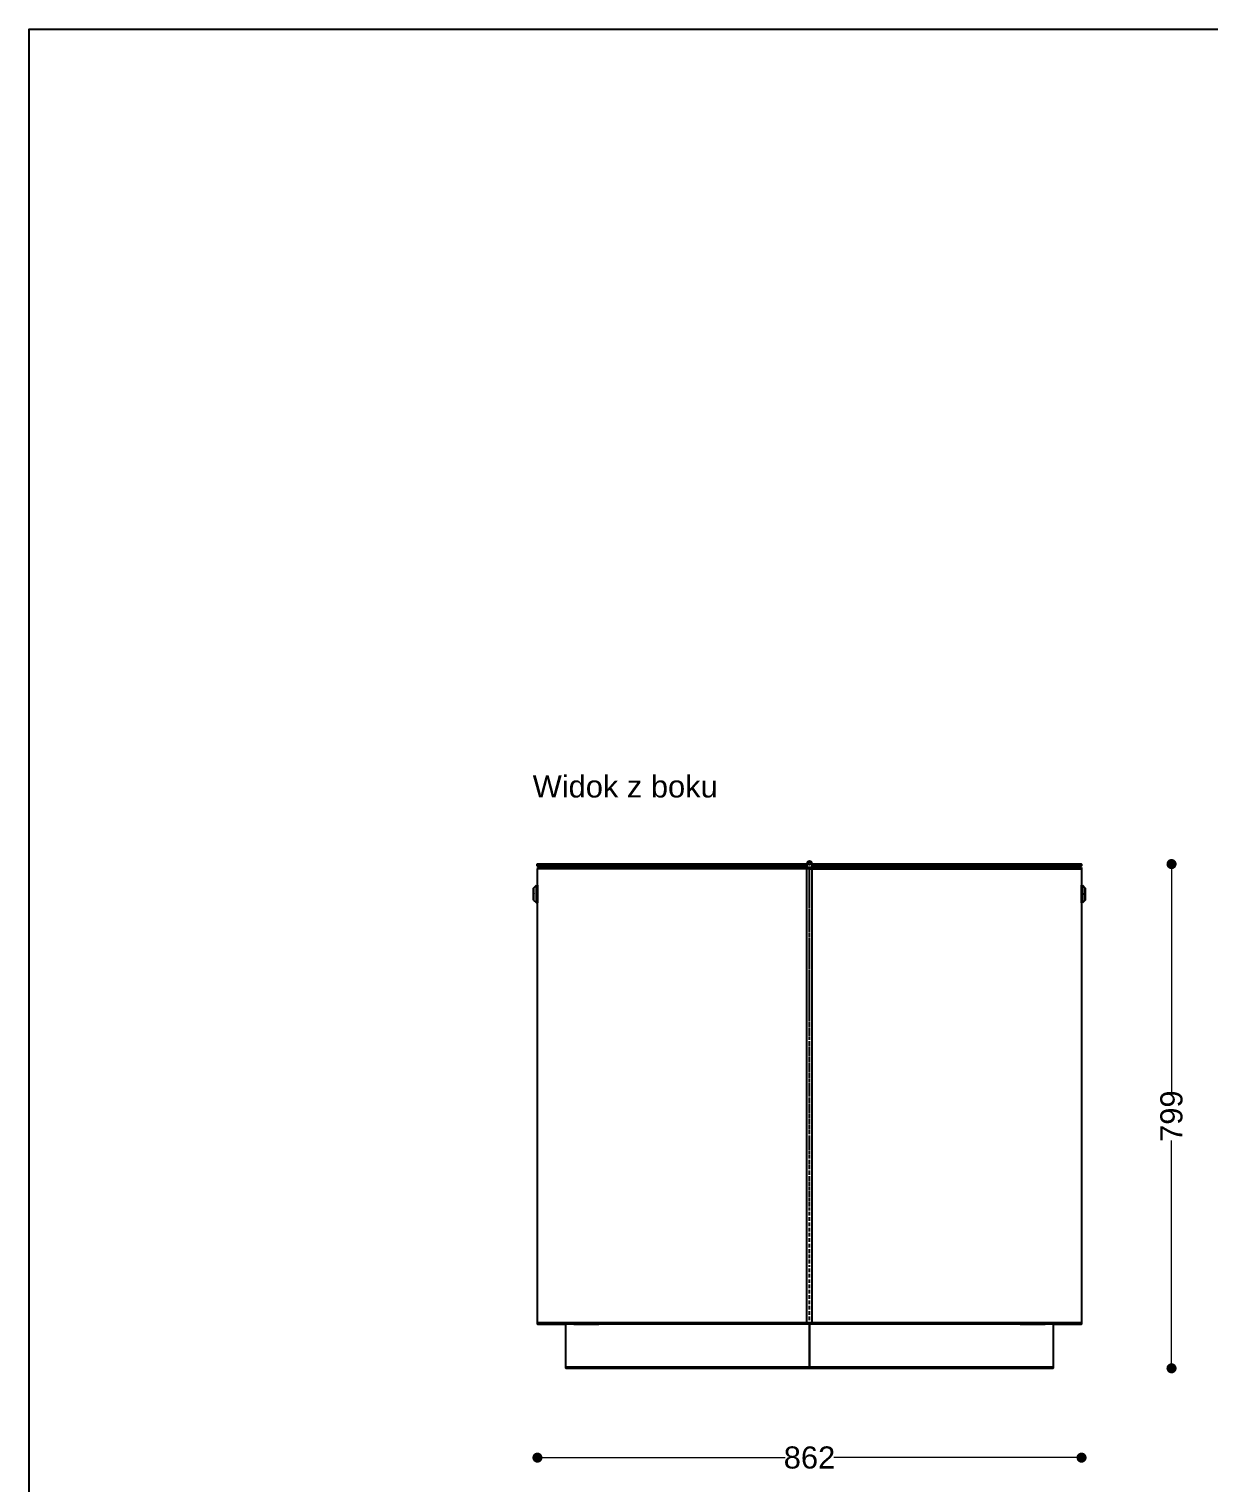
# Model space of a CAD drawing. Header units: millimetres. Extents: x 10366 to 13995, y 24552 to 29685.
# Drawn here: x 10366 to 12235, y 27382 to 29685 of the extents above; entities that cross this region are included whole.
import ezdxf

# ---------------------------------------------------------------- set-up
doc = ezdxf.new("R2010")
doc.units = ezdxf.units.MM
doc.header["$LTSCALE"] = 3
doc.layers.add('DomyÅ›lny', color=7, linetype='Continuous')
doc.styles.get("Standard").update_dxf_attribs({"font": 'arial.ttf'})
doc.dimstyles.new('MATEUSZ', dxfattribs={"dimtxt": 35, "dimasz": 16, "dimexe": 0.18, "dimexo": 0.0625, "dimgap": 0.09, "dimtad": 0, "dimdec": 0, "dimdsep": 46, "dimtxsty": 'Standard', "dimblk": 'DOT', "dimcen": 0.09, "dimse1": 1, "dimse2": 1, "dimadec": 0, "dimazin": 0, "dimtfac": 1, "dimtdec": 0, "dimtofl": 0, "dimtmove": 0, "dimatfit": 3, "dimfxl": 1, "dimtolj": 1, "dimtzin": 0, "dimlwd": 9, "dimlwe": 9, "dimarcsym": 0})

# ---------------------------------------------------------------- blocks, each defined once
blk = doc.blocks.new('_Dot')
at = {"color": 0, "linetype": 'ByBlock', "lineweight": -2}
blk.add_line((-0.5, 0), (-1, 0), dxfattribs=at)
at = {"color": 0, "linetype": 'ByBlock', "const_width": 0.5}
blk.add_lwpolyline([(-0.25, 0, 1), (0.25, 0, 1)], format="xyb", close=True, dxfattribs=at)
blk = doc.blocks.new('*D31')
at = {"color": 0, "lineweight": 9, "transparency": 16777216}
for p, q in [((11187.6, 27422.3), (11564, 27422.3)), ((12017.6, 27422.3), (11641.2, 27422.3))]:
    blk.add_line(p, q, dxfattribs=at)
at = {"layer": 'Defpoints', "color": 0, "transparency": 16777216}
for p in [(11171.6, 27633.8), (12033.6, 27633.8), (12033.6, 27422.3)]:
    blk.add_point(p, dxfattribs=at)
at = {"color": 0, "lineweight": 9, "transparency": 16777216, "xscale": 16, "yscale": 16, "zscale": 16, "rotation": 180}
blk.add_blockref('_Dot', (11171.6, 27422.3), dxfattribs=at)
at = {"color": 0, "lineweight": 9, "transparency": 16777216, "xscale": 16, "yscale": 16, "zscale": 16}
blk.add_blockref('_Dot', (12033.6, 27422.3), dxfattribs=at)
at = {"color": 0, "transparency": 16777216, "insert": (11602.6, 27422.3), "char_height": 35, "attachment_point": 5}
blk.add_mtext('\\A1;862', dxfattribs=at)
blk = doc.blocks.new('*D33')
at = {"color": 0, "lineweight": 9, "transparency": 16777216}
for p, q in [((12176.2, 28346.3), (12176.2, 28001.7)), ((12176.2, 27579.8), (12176.2, 27924.4))]:
    blk.add_line(p, q, dxfattribs=at)
at = {"layer": 'Defpoints', "color": 0, "transparency": 16777216}
for p in [(12033.8, 28362.3), (11988.6, 27563.8), (12176.2, 27563.8)]:
    blk.add_point(p, dxfattribs=at)
at = {"color": 0, "lineweight": 9, "transparency": 16777216, "xscale": 16, "yscale": 16, "zscale": 16}
for p, rotation in [((12176.2, 28362.3), 90), ((12176.2, 27563.8), 270)]:
    blk.add_blockref('_Dot', p, dxfattribs=dict(at, rotation=rotation))
at = {"color": 0, "transparency": 16777216, "insert": (12176.2, 27963.1), "char_height": 35, "attachment_point": 5, "rotation": 90}
blk.add_mtext('\\A1;799', dxfattribs=at)

msp = doc.modelspace()

# ---------------------------------------------------------------- linework, layer by layer
msp.add_lwpolyline([(10366.2, 24552.5), (10366.2, 29684.6), (13995, 29684.6), (13995, 24552.5)], close=True)
at = {"layer": 'DomyÅ›lny'}
for p, q in [((11171.4, 28359.3), (11171.4, 28362.3)), ((11171.6, 28356.8), (11171.6, 28354.8)), ((11171.6, 28328.7), (11171.6, 28354.8)), ((11182.7, 28357.3), (11182.7, 28358.7)), ((11190.6, 28358.7), (11190.6, 28357.3)), ((11198.1, 28359.3), (11198.1, 28356.8)), ((11213.1, 28356.8), (11213.1, 28359.3)), ((11291, 28357.3), (11291, 28358.7)), ((11297.9, 28356.8), (11297.9, 28354.8)), ((11314.5, 28356.8), (11297.9, 28356.8)), ((11297.9, 28356.8), (11314.5, 28356.8)), ((11297.9, 28356.8), (11297.9, 28354.8)), ((11298.9, 28358.7), (11298.9, 28357.3)), ((11592.1, 28359.3), (11592.1, 28357.3)), ((11592.1, 28357.3), (11598.9, 28357.3)), ((11596.6, 28362.3), (11596.6, 28359.3)), ((11597.3, 28359.3), (11597.3, 28362.3)), ((11597.6, 28359.3), (11597.6, 28362.3)), ((11598.6, 28362.8), (11598.6, 28356.8)), ((11598.6, 27635.8), (11598.6, 28354.8)), ((11602.6, 28347.8), (11602.6, 28353.9)), ((11602.6, 28342.4), (11602.6, 28347.5)), ((11606.6, 28356.8), (11606.6, 28362.8)), ((11606.6, 28357.3), (11613.1, 28357.3)), ((11606.7, 27635.8), (11606.7, 28354.8)), ((11607.6, 28362.3), (11607.6, 28359.3)), ((11607.9, 28359.3), (11607.9, 28362.3)), ((11608.6, 28359.3), (11608.6, 28362.3)), ((11613.1, 28357.3), (11613.1, 28359.3)), ((11907.4, 28356.8), (11890.8, 28356.8)), ((11890.8, 28356.8), (11907.4, 28356.8)), ((11906.3, 28357.3), (11906.3, 28358.7)), ((11907.4, 28356.8), (11907.4, 28354.8)), ((11907.4, 28356.8), (11907.4, 28354.8)), ((11914.2, 28358.7), (11914.2, 28357.3)), ((11992.1, 28359.3), (11992.1, 28356.8)), ((12007.1, 28356.8), (12007.1, 28359.3)), ((12014.7, 28358.7), (12014.7, 28357.3)), ((12022.6, 28358.7), (12022.6, 28357.3)), ((12033.6, 28356.8), (12033.6, 28354.8)), ((12033.6, 28354.8), (12033.6, 28328.5)), ((12033.8, 28362.3), (12033.8, 28359.3)), ((11165.6, 28324.3), (11170.1, 28328.8)), ((11171.6, 28328.8), (11170.1, 28328.8)), ((11602.6, 28338.6), (11602.6, 28342.2)), ((11602.6, 28330.7), (11602.6, 28338.4)), ((11602.6, 28320.8), (11602.6, 28330.5)), ((11602.6, 28313), (11602.6, 28320.6)), ((12033.6, 28328.8), (12035.1, 28328.8)), ((12035.1, 28328.8), (12039.6, 28324.3)), ((11165.6, 28315.5), (11165.8, 28315.5)), ((11165.8, 28315.5), (11165.6, 28315.5)), ((11165.6, 28315.4), (11165.8, 28315.4)), ((11165.6, 28315.3), (11165.8, 28315.3)), ((11165.8, 28315.3), (11165.6, 28315.3)), ((11165.6, 28315.2), (11165.8, 28315.2)), ((11165.8, 28315.1), (11165.6, 28315.1)), ((11165.8, 28314.9), (11165.6, 28314.9)), ((11165.6, 28314.6), (11165.8, 28314.6)), ((11165.6, 28314.4), (11165.8, 28314.4)), ((11165.8, 28314.4), (11165.6, 28314.4)), ((11165.6, 28314.4), (11165.8, 28314.4)), ((11165.6, 28314.2), (11165.8, 28314.2)), ((11165.8, 28314.2), (11165.6, 28314.2)), ((11165.6, 28314.2), (11165.8, 28314.2)), ((11165.6, 28305.3), (11170.1, 28300.8)), ((11165.8, 28315.5), (11165.8, 28315.4)), ((11165.8, 28315.4), (11165.8, 28315.5)), ((11165.8, 28315.1), (11165.8, 28315.3)), ((11165.8, 28315.3), (11165.8, 28315.2)), ((11165.8, 28314.9), (11165.8, 28315.1)), ((11165.8, 28314.9), (11165.8, 28315.1)), ((11165.8, 28314.6), (11165.8, 28314.4)), ((11165.8, 28314.6), (11165.8, 28314.4)), ((11165.8, 28314.2), (11165.8, 28314.2)), ((11165.8, 28314.2), (11165.8, 28314.2)), ((11170.1, 28300.8), (11171.6, 28300.8)), ((11171.6, 27635.8), (11171.6, 28301.3)), ((11171.6, 28300.8), (11172.4, 28300.8)), ((11602.6, 28311.7), (11602.6, 28312.7)), ((11602.6, 28307.4), (11602.6, 28311.4)), ((11602.6, 28291.9), (11602.6, 28307.1)), ((12033.6, 28300.8), (12032.8, 28300.8)), ((12033.6, 28314.8), (12035.1, 28314.8)), ((12035.1, 28300.8), (12033.6, 28300.8)), ((12033.6, 28300.8), (12033.6, 27635.8)), ((12039.6, 28314.8), (12035.1, 28314.8)), ((12039.6, 28305.3), (12035.1, 28300.8)), ((12039.4, 28316.6), (12039.4, 28316.4)), ((12039.4, 28316.6), (12039.4, 28316.4)), ((12039.6, 28316.6), (12039.4, 28316.6)), ((12039.4, 28316.6), (12039.6, 28316.6)), ((12039.4, 28316.6), (12039.6, 28316.6)), ((12039.4, 28316.2), (12039.4, 28316.4)), ((12039.4, 28316.2), (12039.4, 28316.3)), ((12039.4, 28316.3), (12039.4, 28316.2)), ((12039.4, 28316.3), (12039.6, 28316.3)), ((12039.4, 28316.3), (12039.6, 28316.3)), ((12039.4, 28315.9), (12039.4, 28316.2)), ((12039.4, 28316.2), (12039.6, 28316.2)), ((12039.4, 28315.9), (12039.4, 28316.1)), ((12039.6, 28316.1), (12039.4, 28316.1)), ((12039.4, 28315.7), (12039.4, 28315.9)), ((12039.4, 28315.7), (12039.4, 28315.9)), ((12039.6, 28315.9), (12039.4, 28315.9)), ((12039.4, 28315.4), (12039.4, 28315.7)), ((12039.4, 28315.7), (12039.6, 28315.7)), ((12039.4, 28315.5), (12039.4, 28315.4)), ((12039.4, 28315.5), (12039.6, 28315.5)), ((12039.4, 28315.4), (12039.4, 28315.2)), ((12039.4, 28315.4), (12039.6, 28315.4)), ((12039.6, 28315.3), (12039.4, 28315.3)), ((12039.6, 28315.3), (12039.4, 28315.3)), ((12039.4, 28314.9), (12039.4, 28315.1)), ((12039.4, 28315), (12039.4, 28315)), ((12039.4, 28315), (12039.4, 28315)), ((12039.4, 28315), (12039.6, 28315)), ((12039.6, 28315), (12039.4, 28315)), ((12039.4, 28315), (12039.6, 28315)), ((12039.4, 28314.6), (12039.4, 28314.4)), ((12039.4, 28314.4), (12039.4, 28314.6)), ((12039.6, 28314.6), (12039.4, 28314.6)), ((12039.4, 28314.1), (12039.4, 28314.4)), ((12039.4, 28314.1), (12039.4, 28314.4)), ((12039.6, 28314.4), (12039.4, 28314.4)), ((12039.4, 28313.9), (12039.4, 28314.1)), ((12039.4, 28314.1), (12039.6, 28314.1)), ((12039.4, 28313.9), (12039.4, 28314)), ((12039.4, 28313.9), (12039.4, 28314)), ((12039.6, 28314), (12039.4, 28314)), ((12039.4, 28313.9), (12039.6, 28313.9)), ((12039.6, 28313.9), (12039.4, 28313.9)), ((11602.6, 28289.6), (11602.6, 28290.8)), ((11602.6, 28286.3), (11602.6, 28289.3)), ((11602.6, 28283.5), (11602.6, 28286)), ((11602.6, 28276.3), (11602.6, 28283.2)), ((11602.6, 28263.1), (11602.6, 28276.1)), ((11602.6, 28261.6), (11602.6, 28262.9)), ((11602.6, 28256.8), (11602.6, 28261.4)), ((11602.6, 28255.2), (11602.6, 28256.5)), ((11602.6, 28254), (11602.6, 28255)), ((11602.6, 28246.1), (11602.6, 28253)), ((11602.6, 28237.7), (11602.6, 28245.1)), ((11602.6, 28229.8), (11602.6, 28237.5)), ((11602.6, 28227.8), (11602.6, 28229.6)), ((11602.6, 28219.9), (11602.6, 28227)), ((11602.6, 28212), (11602.6, 28219.7)), ((11602.6, 28210.8), (11602.6, 28211.8)), ((11602.6, 28204.2), (11602.6, 28210.5)), ((11602.6, 28202.9), (11602.6, 28203.9)), ((11602.6, 28197.8), (11602.6, 28202.6)), ((11602.6, 28195.3), (11602.6, 28197.5)), ((11602.6, 28187.4), (11602.6, 28194.2)), ((11602.6, 28185.3), (11602.6, 28187.1)), ((11602.6, 28177), (11602.6, 28185.1)), ((11602.6, 28172.1), (11602.6, 28176.7)), ((11602.6, 28168.3), (11602.6, 28171.9)), ((11602.6, 28164.8), (11602.6, 28168.1)), ((11602.6, 28155.1), (11602.6, 28164.5)), ((11602.6, 28148.5), (11602.6, 28154.8)), ((11602.6, 28139.1), (11602.6, 28148.2)), ((11602.6, 28129.7), (11602.6, 28138.1)), ((11602.6, 28122.8), (11602.6, 28129.4)), ((11602.6, 28114.2), (11602.6, 28122.6)), ((11602.6, 28109.3), (11602.6, 28113.1)), ((11602.6, 28104.8), (11602.6, 28109.1)), ((11602.6, 28097.9), (11602.6, 28103.7)), ((11602.6, 28089.3), (11602.6, 28097.6)), ((11602.6, 28083.9), (11602.6, 28088.2)), ((11602.6, 28073.7), (11602.6, 28082.1)), ((11602.6, 28058.2), (11602.6, 28072.7)), ((11602.6, 28053.2), (11602.6, 28057.2)), ((11602.6, 28048.8), (11602.6, 28052.9)), ((11602.6, 28039.4), (11602.6, 28047.8)), ((11602.6, 28033.3), (11602.6, 28039.2)), ((11602.6, 28023.9), (11602.6, 28032.3)), ((11602.6, 28016.3), (11602.6, 28022.9)), ((11602.6, 28014), (11602.6, 28015.5)), ((11602.6, 28006.6), (11602.6, 28013.8)), ((11602.6, 27999.3), (11602.6, 28006.4)), ((11602.6, 27994.2), (11602.6, 27999)), ((11602.6, 27984), (11602.6, 27992.9)), ((11602.6, 27976.6), (11602.6, 27983.2)), ((11602.6, 27967.7), (11602.6, 27976.1)), ((11602.6, 27964.7), (11602.6, 27966.7)), ((11602.6, 27960.4), (11602.6, 27964.4)), ((11602.6, 27958.3), (11602.6, 27959.4)), ((11602.6, 27951.5), (11602.6, 27958.1)), ((11602.6, 27950.2), (11602.6, 27951.2)), ((11602.6, 27942.8), (11602.6, 27949.2)), ((11602.6, 27938), (11602.6, 27941.8)), ((11602.6, 27934.7), (11602.6, 27937.8)), ((11602.6, 27926.6), (11602.6, 27932.4)), ((11602.6, 27925.3), (11602.6, 27926.3)), ((11602.6, 27917.9), (11602.6, 27924.3)), ((11602.6, 27915.9), (11602.6, 27916.9)), ((11602.6, 27909.8), (11602.6, 27915.6)), ((11602.6, 27908.5), (11602.6, 27909.5)), ((11602.6, 27903.7), (11602.6, 27907.5)), ((11602.6, 27902.4), (11602.6, 27903.4)), ((11602.6, 27895.8), (11602.6, 27901.4)), ((11602.6, 27886.9), (11602.6, 27894)), ((11602.6, 27884.9), (11602.6, 27885.9)), ((11602.6, 27879), (11602.6, 27884.6)), ((11602.6, 27876.2), (11602.6, 27877.2)), ((11602.6, 27870.1), (11602.6, 27876)), ((11602.6, 27862), (11602.6, 27868.3)), ((11602.6, 27860.7), (11602.6, 27861.7)), ((11602.6, 27852.6), (11602.6, 27859.7)), ((11602.6, 27849.5), (11602.6, 27851.6)), ((11602.6, 27845.2), (11602.6, 27849.3)), ((11602.6, 27843.2), (11602.6, 27844.2)), ((11602.6, 27836.3), (11602.6, 27842.9)), ((11602.6, 27835), (11602.6, 27836.1)), ((11602.6, 27827.7), (11602.6, 27834)), ((11602.6, 27820), (11602.6, 27826.7)), ((11602.6, 27817.5), (11602.6, 27818.5)), ((11602.6, 27813.7), (11602.6, 27817.3)), ((11602.6, 27805.8), (11602.6, 27811.4)), ((11602.6, 27797.2), (11602.6, 27803.3)), ((11602.6, 27793.4), (11602.6, 27794.6)), ((11602.6, 27789), (11602.6, 27793.1)), ((11602.6, 27780.6), (11602.6, 27786.5)), ((11602.6, 27772.3), (11602.6, 27778.1)), ((11602.6, 27763.9), (11602.6, 27770)), ((11602.6, 27755), (11602.6, 27760.8)), ((11602.6, 27746.3), (11602.6, 27752.4)), ((11602.6, 27738.4), (11602.6, 27744)), ((11602.6, 27734.4), (11602.6, 27735.9)), ((11602.6, 27729.8), (11602.6, 27734.1)), ((11602.6, 27724.5), (11602.6, 27727.3)), ((11602.6, 27716.1), (11602.6, 27721.7)), ((11602.6, 27707.7), (11602.6, 27713.3)), ((11602.6, 27699), (11602.6, 27704.6)), ((11602.6, 27690.7), (11602.6, 27696.3)), ((11602.6, 27682.3), (11602.6, 27687.9)), ((11602.6, 27675.4), (11602.6, 27679.5)), ((11602.6, 27673.9), (11602.6, 27675.2)), ((11602.6, 27665.5), (11602.6, 27671.1)), ((11602.6, 27657.1), (11602.6, 27662.7)), ((11602.6, 27648.7), (11602.6, 27654.3)), ((11171.6, 27633.8), (11171.6, 27635.8)), ((11216.6, 27565.8), (11216.6, 27633.8)), ((11229.4, 27635.8), (11229.4, 27633.8)), ((11229.4, 27635.8), (11229.4, 27633.8)), ((11229.4, 27633.8), (11269, 27633.8)), ((11268.7, 27633.8), (11229.4, 27633.8)), ((11602.5, 27565.8), (11602.5, 27633.8)), ((11602.6, 27640.1), (11602.6, 27645.7)), ((11602.6, 27635.8), (11602.6, 27637.3)), ((11602.7, 27633.8), (11602.7, 27565.8)), ((11975.9, 27633.8), (11936.3, 27633.8)), ((11936.5, 27633.8), (11975.9, 27633.8)), ((11975.9, 27635.8), (11975.9, 27633.8)), ((11975.9, 27635.8), (11975.9, 27633.8)), ((11988.6, 27633.8), (11988.6, 27565.8)), ((12033.6, 27635.8), (12033.6, 27633.8)), ((11216.6, 27563.8), (11216.6, 27565.8)), ((11268.3, 27565.8), (11268.3, 27563.8)), ((11268.3, 27565.8), (11268.3, 27563.8)), ((11268.3, 27563.8), (11287.4, 27563.8)), ((11287.4, 27563.8), (11268.3, 27563.8)), ((11917.9, 27563.8), (11936.9, 27563.8)), ((11936.9, 27563.8), (11917.9, 27563.8)), ((11936.9, 27565.8), (11936.9, 27563.8)), ((11936.9, 27565.8), (11936.9, 27563.8)), ((11988.6, 27565.8), (11988.6, 27563.8))]:
    msp.add_line(p, q, dxfattribs=at)
for points in [[(11596.6, 28362.3, 0), (11171.4, 28362.3, 0)], [(11608.6, 28362.3, 0), (12033.8, 28362.3, 0)], [(12039.6, 28314.8, 0), (12039.6, 28321.5, 0), (12039.6, 28323.6, 0), (12039.6, 28324.1, 0), (12039.6, 28324.3, 0), (12039.6, 28324.3, 0), (12039.6, 28324.3, 0), (12039.6, 28324.3, 0), (12039.6, 28324.3, 0), (12039.6, 28324.3, 0), (12039.6, 28324.3, 0), (12039.6, 28324.3, 0), (12039.6, 28324.3, 0), (12039.6, 28324.3, 0), (12039.6, 28324.3, 0), (12039.6, 28324.3, 0), (12039.6, 28324.3, 0), (12039.6, 28324.3, 0), (12039.6, 28324.3, 0), (12039.6, 28324.3, 0), (12039.6, 28324.3, 0), (12039.6, 28324.3, 0), (12039.6, 28324.3, 0), (12039.6, 28324.3, 0), (12039.6, 28324.3, 0), (12039.6, 28324.3, 0), (12039.6, 28324.3, 0), (12039.6, 28324.3, 0), (12039.6, 28324.3, 0), (12039.6, 28324.1, 0), (12039.6, 28321.7, 0)], [(12039.6, 28314.8, 0), (12039.6, 28308.1, 0), (12039.6, 28306, 0), (12039.6, 28305.5, 0), (12039.6, 28305.4, 0), (12039.6, 28305.3, 0), (12039.6, 28305.3, 0), (12039.6, 28305.3, 0), (12039.6, 28305.3, 0), (12039.6, 28305.3, 0), (12039.6, 28305.3, 0), (12039.6, 28305.3, 0), (12039.6, 28305.3, 0), (12039.6, 28305.3, 0), (12039.6, 28305.3, 0), (12039.6, 28305.3, 0), (12039.6, 28305.3, 0), (12039.6, 28305.3, 0), (12039.6, 28305.3, 0), (12039.6, 28305.3, 0), (12039.6, 28305.3, 0), (12039.6, 28305.3, 0), (12039.6, 28305.3, 0), (12039.6, 28305.3, 0), (12039.6, 28305.3, 0), (12039.6, 28305.3, 0), (12039.6, 28305.3, 0), (12039.6, 28305.3, 0), (12039.6, 28305.4, 0), (12039.6, 28305.6, 0), (12039.6, 28307.9, 0)]]:
    msp.add_polyline3d(points, close=True, dxfattribs=at)
for points in [[(11183, 28359.3, 0), (11171.5, 28359.3, 0), (11171.4, 28359.3, 0), (11171.4, 28359.3, 0), (11171.4, 28359.3, 0), (11171.4, 28359.3, 0), (11171.4, 28359.3, 0), (11171.4, 28359.3, 0), (11171.4, 28359.3, 0), (11171.4, 28359.3, 0), (11171.4, 28359.3, 0), (11171.4, 28359.3, 0), (11171.4, 28359.3, 0), (11171.4, 28359.3, 0), (11171.4, 28359.3, 0), (11171.4, 28359.3, 0), (11171.4, 28359.3, 0), (11171.5, 28359.3, 0), (11171.7, 28359.3, 0), (11172.4, 28359.3, 0), (11175.5, 28359.3, 0), (11188.2, 28359.3, 0), (11242.4, 28359.3, 0), (11596.6, 28359.3, 0)], [(11297.9, 28356.8, 0), (11171.6, 28356.8, 0)], [(11297.9, 28354.8, 0), (11171.6, 28354.8, 0)], [(11598.6, 28354.8, 0), (11171.6, 28354.8, 0)], [(11182.7, 28358.7, 0), (11182.7, 28358.8, 0), (11182.7, 28358.8, 0), (11182.7, 28358.9, 0), (11182.7, 28358.9, 0), (11182.7, 28359, 0), (11182.8, 28359, 0), (11182.8, 28359.1, 0), (11182.8, 28359.1, 0), (11182.9, 28359.1, 0), (11182.9, 28359.1, 0), (11182.9, 28359.2, 0), (11183, 28359.2, 0), (11183, 28359.2, 0), (11183.1, 28359.2, 0), (11183.1, 28359.2, 0), (11183.2, 28359.2, 0)], [(11182.7, 28358.7, 0), (11182.7, 28358.7, 0), (11182.7, 28358.7, 0), (11182.7, 28358.7, 0), (11182.7, 28358.7, 0), (11182.7, 28358.7, 0), (11182.7, 28358.7, 0), (11182.7, 28358.7, 0), (11182.7, 28358.7, 0), (11182.7, 28358.7, 0), (11182.7, 28358.7, 0), (11182.7, 28358.7, 0), (11182.7, 28358.7, 0), (11182.7, 28358.7, 0), (11182.8, 28358.7, 0), (11183.2, 28358.7, 0), (11190.6, 28358.7, 0)], [(11190.6, 28357.3, 0), (11190.6, 28357.3, 0), (11190.6, 28357.3, 0), (11190.6, 28357.3, 0), (11190.6, 28357.3, 0), (11190.6, 28357.3, 0), (11190.6, 28357.3, 0), (11190.6, 28357.3, 0), (11190.6, 28357.3, 0), (11190.6, 28357.3, 0), (11190.6, 28357.3, 0), (11190.6, 28357.3, 0), (11190.6, 28357.3, 0), (11190.5, 28357.3, 0), (11190.5, 28357.3, 0), (11190.1, 28357.3, 0), (11182.7, 28357.3, 0)], [(11198.1, 28359.3, 0), (11189.9, 28359.3, 0)], [(11190.6, 28357.3, 0), (11190.6, 28357.3, 0), (11190.6, 28357.2, 0), (11190.5, 28357.2, 0), (11190.5, 28357.1, 0), (11190.5, 28357.1, 0), (11190.5, 28357, 0), (11190.4, 28357, 0), (11190.4, 28357, 0), (11190.4, 28356.9, 0), (11190.3, 28356.9, 0), (11190.3, 28356.9, 0), (11190.3, 28356.9, 0), (11190.2, 28356.8, 0), (11190.2, 28356.8, 0), (11190.1, 28356.8, 0), (11190.1, 28356.8, 0)], [(11291.3, 28359.3, 0), (11213.1, 28359.3, 0)], [(11291, 28358.7, 0), (11291, 28358.8, 0), (11291, 28358.8, 0), (11291, 28358.9, 0), (11291, 28358.9, 0), (11291.1, 28359, 0), (11291.1, 28359, 0), (11291.1, 28359.1, 0), (11291.2, 28359.1, 0), (11291.2, 28359.1, 0), (11291.2, 28359.1, 0), (11291.3, 28359.2, 0), (11291.3, 28359.2, 0), (11291.4, 28359.2, 0), (11291.4, 28359.2, 0), (11291.5, 28359.2, 0), (11291.5, 28359.2, 0)], [(11291, 28358.7, 0), (11291, 28358.7, 0), (11291, 28358.7, 0), (11291, 28358.7, 0), (11291, 28358.7, 0), (11291, 28358.7, 0), (11291, 28358.7, 0), (11291, 28358.7, 0), (11291, 28358.7, 0), (11291, 28358.7, 0), (11291, 28358.7, 0), (11291, 28358.7, 0), (11291, 28358.7, 0), (11291, 28358.7, 0), (11291.1, 28358.7, 0), (11291.5, 28358.7, 0), (11298.9, 28358.7, 0)], [(11298.9, 28357.3, 0), (11298.9, 28357.3, 0), (11298.9, 28357.3, 0), (11298.9, 28357.3, 0), (11298.9, 28357.3, 0), (11298.9, 28357.3, 0), (11298.9, 28357.3, 0), (11298.9, 28357.3, 0), (11298.9, 28357.3, 0), (11298.9, 28357.3, 0), (11298.9, 28357.3, 0), (11298.9, 28357.3, 0), (11298.9, 28357.3, 0), (11298.9, 28357.3, 0), (11298.8, 28357.3, 0), (11298.4, 28357.3, 0), (11291, 28357.3, 0)], [(11907.4, 28356.8, 0), (11297.9, 28356.8, 0)], [(11907.4, 28354.8, 0), (11297.9, 28354.8, 0)], [(11298.4, 28359.2, 0), (11298.5, 28359.2, 0), (11298.5, 28359.2, 0), (11298.6, 28359.2, 0), (11298.6, 28359.2, 0), (11298.7, 28359.1, 0), (11298.7, 28359.1, 0), (11298.8, 28359.1, 0), (11298.8, 28359.1, 0), (11298.8, 28359, 0), (11298.8, 28359, 0), (11298.9, 28358.9, 0), (11298.9, 28358.9, 0), (11298.9, 28358.8, 0), (11298.9, 28358.8, 0), (11298.9, 28358.7, 0)], [(11298.9, 28357.3, 0), (11298.9, 28357.3, 0), (11298.9, 28357.2, 0), (11298.9, 28357.2, 0), (11298.9, 28357.1, 0), (11298.8, 28357.1, 0), (11298.8, 28357, 0), (11298.8, 28357, 0), (11298.8, 28357, 0), (11298.7, 28356.9, 0), (11298.7, 28356.9, 0), (11298.6, 28356.9, 0), (11298.6, 28356.9, 0), (11298.5, 28356.8, 0), (11298.5, 28356.8, 0), (11298.5, 28356.8, 0), (11298.4, 28356.8, 0)], [(11592.1, 28359.3, 0), (11298.5, 28359.3, 0)], [(11597.3, 28362.3, 0), (11596.6, 28362.3, 0)], [(11596.6, 28359.3, 0), (11597.3, 28359.3, 0)], [(11597.6, 28362.3, 0), (11597.6, 28362.3, 0), (11597.6, 28362.3, 0), (11597.6, 28362.3, 0), (11597.6, 28362.3, 0), (11597.6, 28362.3, 0), (11597.6, 28362.3, 0), (11597.6, 28362.3, 0), (11597.6, 28362.3, 0), (11597.6, 28362.3, 0), (11597.6, 28362.3, 0), (11597.6, 28362.3, 0), (11597.6, 28362.3, 0), (11597.6, 28362.3, 0), (11597.6, 28362.3, 0), (11597.6, 28362.3, 0), (11597.6, 28362.3, 0), (11597.3, 28362.3, 0)], [(11597.3, 28359.3, 0), (11597.6, 28359.3, 0)], [(11602.6, 28354.8, 0), (11602.6, 28354.8, 0), (11602.6, 28354.8, 0), (11602.6, 28354.8, 0), (11602.6, 28354.8, 0), (11602.6, 28354.8, 0), (11602.6, 28354.8, 0), (11602.6, 28354.8, 0), (11602.6, 28354.8, 0), (11602.6, 28354.8, 0), (11602.6, 28354.8, 0), (11602.6, 28354.8, 0), (11602.6, 28354.8, 0), (11602.6, 28354.8, 0), (11602.6, 28354.8, 0), (11602.5, 28354.8, 0), (11601.5, 28354.8, 0), (11598.6, 28354.8, 0)], [(11602.6, 28354.8, 0), (11602.6, 28354.8, 0), (11602.6, 28354.8, 0), (11602.6, 28354.8, 0), (11602.6, 28354.8, 0), (11602.6, 28354.8, 0), (11602.6, 28354.8, 0), (11602.6, 28354.8, 0), (11602.6, 28354.8, 0), (11602.6, 28354.8, 0), (11602.6, 28354.8, 0), (11602.6, 28354.8, 0), (11602.6, 28354.8, 0), (11602.6, 28354.8, 0), (11602.7, 28354.8, 0), (11602.8, 28354.8, 0), (11603.8, 28354.8, 0), (11606.7, 28354.8, 0)], [(11606.7, 28354.8, 0), (12033.6, 28354.8, 0)], [(11607.9, 28362.3, 0), (11607.6, 28362.3, 0)], [(11607.6, 28359.3, 0), (11607.6, 28359.3, 0), (11607.6, 28359.3, 0), (11607.6, 28359.3, 0), (11607.6, 28359.3, 0), (11607.6, 28359.3, 0), (11607.6, 28359.3, 0), (11607.6, 28359.3, 0), (11607.6, 28359.3, 0), (11607.6, 28359.3, 0), (11607.6, 28359.3, 0), (11607.6, 28359.3, 0), (11607.6, 28359.3, 0), (11607.6, 28359.3, 0), (11607.6, 28359.3, 0), (11607.7, 28359.3, 0), (11607.9, 28359.3, 0)], [(11608.6, 28362.3, 0), (11607.9, 28362.3, 0)], [(11607.9, 28359.3, 0), (11608.6, 28359.3, 0)], [(11608.6, 28359.3, 0), (11946.7, 28359.3, 0), (12026.2, 28359.3, 0), (12032.4, 28359.3, 0), (12033.6, 28359.3, 0), (12033.8, 28359.3, 0), (12033.8, 28359.3, 0), (12033.8, 28359.3, 0), (12033.8, 28359.3, 0), (12033.8, 28359.3, 0), (12033.8, 28359.3, 0), (12033.8, 28359.3, 0), (12033.8, 28359.3, 0), (12033.8, 28359.3, 0), (12033.8, 28359.3, 0), (12033.8, 28359.3, 0), (12033.8, 28359.3, 0), (12033.8, 28359.3, 0), (12033.8, 28359.3, 0), (12033.8, 28359.3, 0), (12033.7, 28359.3, 0), (12033.6, 28359.3, 0), (12032.8, 28359.3, 0), (12029.8, 28359.3, 0), (12021.9, 28359.3, 0)], [(11906.5, 28359.3, 0), (11613.1, 28359.3, 0)], [(11906.3, 28358.7, 0), (11906.3, 28358.8, 0), (11906.3, 28358.8, 0), (11906.4, 28358.9, 0), (11906.4, 28358.9, 0), (11906.4, 28359, 0), (11906.4, 28359, 0), (11906.5, 28359.1, 0), (11906.5, 28359.1, 0), (11906.5, 28359.1, 0), (11906.6, 28359.1, 0), (11906.6, 28359.2, 0), (11906.6, 28359.2, 0), (11906.7, 28359.2, 0), (11906.7, 28359.2, 0), (11906.8, 28359.2, 0), (11906.8, 28359.2, 0)], [(11906.3, 28358.7, 0), (11906.3, 28358.7, 0), (11906.3, 28358.7, 0), (11906.3, 28358.7, 0), (11906.3, 28358.7, 0), (11906.3, 28358.7, 0), (11906.3, 28358.7, 0), (11906.3, 28358.7, 0), (11906.3, 28358.7, 0), (11906.3, 28358.7, 0), (11906.3, 28358.7, 0), (11906.3, 28358.7, 0), (11906.3, 28358.7, 0), (11906.4, 28358.7, 0), (11906.4, 28358.7, 0), (11906.8, 28358.7, 0), (11914.2, 28358.7, 0)], [(11914.2, 28357.3, 0), (11914.2, 28357.3, 0), (11914.2, 28357.3, 0), (11914.2, 28357.3, 0), (11914.2, 28357.3, 0), (11914.2, 28357.3, 0), (11914.2, 28357.3, 0), (11914.2, 28357.3, 0), (11914.2, 28357.3, 0), (11914.2, 28357.3, 0), (11914.2, 28357.3, 0), (11914.2, 28357.3, 0), (11914.2, 28357.3, 0), (11914.2, 28357.3, 0), (11914.1, 28357.3, 0), (11913.7, 28357.3, 0), (11906.3, 28357.3, 0)], [(12033.6, 28356.8, 0), (12033.6, 28356.8, 0), (12033.6, 28356.8, 0), (12033.6, 28356.8, 0), (12033.5, 28356.8, 0), (12033.1, 28356.8, 0), (12031.6, 28356.8, 0), (12025.6, 28356.8, 0), (12001, 28356.8, 0), (11907.4, 28356.8, 0)], [(12033.6, 28354.8, 0), (12033.6, 28354.8, 0), (12033.6, 28354.8, 0), (12033.6, 28354.8, 0), (12033.5, 28354.8, 0), (12033.1, 28354.8, 0), (12031.6, 28354.8, 0), (12025.6, 28354.8, 0), (12001, 28354.8, 0), (11907.4, 28354.8, 0)], [(11992.1, 28359.3, 0), (11913.6, 28359.3, 0)], [(11914.2, 28357.3, 0), (11914.2, 28357.3, 0), (11914.2, 28357.2, 0), (11914.2, 28357.2, 0), (11914.2, 28357.1, 0), (11914.2, 28357.1, 0), (11914.1, 28357, 0), (11914.1, 28357, 0), (11914.1, 28357, 0), (11914, 28356.9, 0), (11914, 28356.9, 0), (11914, 28356.9, 0), (11913.9, 28356.9, 0), (11913.9, 28356.8, 0), (11913.8, 28356.8, 0), (11913.8, 28356.8, 0), (11913.7, 28356.8, 0)], [(12015.1, 28359.3, 0), (12007.1, 28359.3, 0)], [(12014.7, 28358.7, 0), (12014.7, 28358.7, 0), (12014.7, 28358.7, 0), (12014.7, 28358.7, 0), (12014.7, 28358.7, 0), (12014.7, 28358.7, 0), (12014.7, 28358.7, 0), (12014.7, 28358.7, 0), (12014.7, 28358.7, 0), (12014.7, 28358.7, 0), (12014.7, 28358.7, 0), (12014.7, 28358.7, 0), (12014.7, 28358.7, 0), (12014.7, 28358.7, 0), (12014.8, 28358.7, 0), (12015.2, 28358.7, 0), (12022.6, 28358.7, 0)], [(12022.6, 28357.3, 0), (12022.6, 28357.3, 0), (12022.6, 28357.3, 0), (12022.6, 28357.3, 0), (12022.6, 28357.3, 0), (12022.6, 28357.3, 0), (12022.6, 28357.3, 0), (12022.6, 28357.3, 0), (12022.6, 28357.3, 0), (12022.6, 28357.3, 0), (12022.6, 28357.3, 0), (12022.6, 28357.3, 0), (12022.6, 28357.3, 0), (12022.5, 28357.3, 0), (12022.5, 28357.3, 0), (12022.1, 28357.3, 0), (12014.7, 28357.3, 0)], [(12015.2, 28356.8, 0), (12015.1, 28356.8, 0), (12015, 28356.8, 0), (12015, 28356.9, 0), (12014.9, 28356.9, 0), (12014.9, 28356.9, 0), (12014.9, 28356.9, 0), (12014.8, 28357, 0), (12014.8, 28357, 0), (12014.8, 28357, 0), (12014.7, 28357.1, 0), (12014.7, 28357.1, 0), (12014.7, 28357.2, 0), (12014.7, 28357.2, 0), (12014.7, 28357.3, 0), (12014.7, 28357.3, 0)], [(12022.1, 28359.2, 0), (12022.2, 28359.2, 0), (12022.2, 28359.2, 0), (12022.3, 28359.2, 0), (12022.3, 28359.2, 0), (12022.3, 28359.1, 0), (12022.4, 28359.1, 0), (12022.4, 28359.1, 0), (12022.4, 28359.1, 0), (12022.5, 28359, 0), (12022.5, 28359, 0), (12022.5, 28358.9, 0), (12022.5, 28358.9, 0), (12022.6, 28358.8, 0), (12022.6, 28358.8, 0), (12022.6, 28358.7, 0)], [(11165.6, 28305.3, 0), (11165.6, 28305.3, 0), (11165.6, 28305.3, 0), (11165.6, 28305.3, 0), (11165.6, 28305.3, 0), (11165.6, 28305.3, 0), (11165.6, 28305.3, 0), (11165.6, 28305.3, 0), (11165.6, 28305.3, 0), (11165.6, 28305.3, 0), (11165.6, 28305.3, 0), (11165.6, 28305.4, 0), (11165.6, 28305.6, 0), (11165.6, 28307.9, 0), (11165.6, 28324.3, 0)], [(11165.6, 28324.3, 0), (11165.6, 28324.3, 0), (11165.6, 28324.3, 0), (11165.6, 28324.3, 0), (11165.6, 28324.3, 0), (11165.6, 28324.3, 0), (11165.6, 28324.3, 0), (11165.6, 28324.3, 0), (11165.6, 28324.3, 0), (11165.6, 28324.3, 0), (11165.6, 28324.3, 0), (11165.6, 28324.3, 0), (11165.6, 28324.1, 0), (11165.6, 28321.7, 0), (11165.6, 28305.3, 0)], [(11170.1, 28300.8, 0), (11170.1, 28300.8, 0), (11170.1, 28300.8, 0), (11170.1, 28300.8, 0), (11170.1, 28300.8, 0), (11170.1, 28300.8, 0), (11170.1, 28300.8, 0), (11170.1, 28300.8, 0), (11170.1, 28300.8, 0), (11170.1, 28300.8, 0), (11170.1, 28300.8, 0), (11170.1, 28300.9, 0), (11170.1, 28301.1, 0), (11170.1, 28302.2, 0), (11170.1, 28328.8, 0)], [(11171.6, 28300.8, 0), (11171.6, 28300.8, 0), (11171.6, 28300.8, 0), (11171.6, 28300.8, 0), (11171.6, 28300.8, 0), (11171.6, 28300.8, 0), (11171.6, 28300.8, 0), (11171.6, 28300.8, 0), (11171.6, 28300.8, 0), (11171.6, 28300.8, 0), (11171.6, 28300.8, 0), (11171.6, 28300.9, 0), (11171.6, 28301.1, 0), (11171.6, 28302.2, 0), (11171.6, 28328.8, 0)], [(11171.6, 28328.8, 0), (11171.6, 28328.8, 0), (11171.6, 28328.8, 0), (11171.6, 28328.8, 0), (11171.6, 28328.8, 0), (11171.6, 28328.8, 0), (11171.6, 28328.8, 0), (11171.6, 28328.8, 0), (11171.6, 28328.8, 0), (11171.6, 28328.8, 0), (11171.6, 28328.8, 0), (11171.6, 28328.8, 0), (11171.6, 28328.6, 0), (11171.6, 28327.4, 0), (11171.6, 28300.8, 0)], [(12033.6, 28314.8, 0), (12033.6, 28328.8, 0)], [(12033.6, 28325.9, 0), (12033.6, 28328.8, 0), (12033.6, 28328.8, 0), (12033.6, 28328.8, 0), (12033.6, 28328.8, 0), (12033.6, 28328.8, 0), (12033.6, 28328.8, 0), (12033.6, 28328.8, 0), (12033.6, 28328.8, 0), (12033.6, 28328.8, 0), (12033.6, 28328.8, 0), (12033.6, 28328.8, 0), (12033.6, 28328.8, 0), (12033.6, 28328.8, 0), (12033.6, 28328.8, 0), (12033.6, 28328.8, 0), (12033.6, 28328.8, 0), (12033.6, 28328.8, 0), (12033.6, 28328.8, 0), (12033.6, 28328.8, 0), (12033.6, 28328.8, 0), (12033.6, 28328.6, 0), (12033.6, 28328, 0), (12033.6, 28325.4, 0), (12033.6, 28314.8, 0)], [(12035.1, 28328.8, 0), (12035.1, 28328.8, 0), (12035.1, 28328.8, 0), (12035.1, 28328.8, 0), (12035.1, 28328.8, 0), (12035.1, 28328.8, 0), (12035.1, 28328.8, 0), (12035.1, 28328.8, 0), (12035.1, 28328.8, 0), (12035.1, 28328.8, 0), (12035.1, 28328.8, 0), (12035.1, 28328.8, 0), (12035.1, 28328.8, 0), (12035.1, 28328.5, 0), (12035.1, 28327.2, 0), (12035.1, 28314.8, 0)], [(12033.6, 28300.8, 0), (12033.6, 28300.8, 0), (12033.6, 28300.8, 0), (12033.6, 28300.8, 0), (12033.6, 28300.8, 0), (12033.6, 28300.8, 0), (12033.6, 28300.8, 0), (12033.6, 28300.8, 0), (12033.6, 28300.8, 0), (12033.6, 28300.8, 0), (12033.6, 28300.8, 0), (12033.6, 28300.8, 0), (12033.6, 28300.9, 0), (12033.6, 28301.1, 0), (12033.6, 28302.2, 0), (12033.6, 28314.8, 0)], [(12033.6, 28314.8, 0), (12033.6, 28302.2, 0), (12033.6, 28301, 0), (12033.6, 28300.8, 0), (12033.6, 28300.8, 0), (12033.6, 28300.8, 0), (12033.6, 28300.8, 0), (12033.6, 28300.8, 0), (12033.6, 28300.8, 0), (12033.6, 28300.8, 0), (12033.6, 28300.8, 0), (12033.6, 28300.8, 0), (12033.6, 28300.8, 0), (12033.6, 28300.8, 0), (12033.6, 28300.8, 0), (12033.6, 28300.8, 0), (12033.6, 28300.8, 0), (12033.6, 28300.8, 0), (12033.6, 28300.8, 0), (12033.6, 28300.8, 0), (12033.6, 28300.9, 0), (12033.6, 28301.1, 0), (12033.6, 28301.8, 0), (12033.6, 28304.1, 0)], [(12035.1, 28314.8, 0), (12035.1, 28304.9, 0), (12035.1, 28301.9, 0), (12035.1, 28301.1, 0), (12035.1, 28300.9, 0), (12035.1, 28300.8, 0), (12035.1, 28300.8, 0), (12035.1, 28300.8, 0), (12035.1, 28300.8, 0), (12035.1, 28300.8, 0), (12035.1, 28300.8, 0), (12035.1, 28300.8, 0), (12035.1, 28300.8, 0), (12035.1, 28300.8, 0), (12035.1, 28300.8, 0), (12035.1, 28300.8, 0), (12035.1, 28300.8, 0), (12035.1, 28300.8, 0), (12035.1, 28300.8, 0)], [(11229.4, 27635.8, 0), (11171.6, 27635.8, 0)], [(11598.6, 27635.8, 0), (11171.6, 27635.8, 0)], [(11229.4, 27633.8, 0), (11171.9, 27633.8, 0), (11171.6, 27633.8, 0), (11171.6, 27633.8, 0), (11171.6, 27633.8, 0), (11171.6, 27633.8, 0), (11171.6, 27633.8, 0), (11171.6, 27633.8, 0), (11171.6, 27633.8, 0), (11171.6, 27633.8, 0), (11171.6, 27633.8, 0), (11171.6, 27633.8, 0), (11171.6, 27633.8, 0), (11171.6, 27633.8, 0), (11171.6, 27633.8, 0), (11171.6, 27633.8, 0), (11171.6, 27633.8, 0), (11171.6, 27633.8, 0), (11171.8, 27633.8, 0), (11172.7, 27633.8, 0), (11176.7, 27633.8, 0), (11216.6, 27633.8, 0)], [(11975.9, 27635.8, 0), (11229.4, 27635.8, 0)], [(11975.9, 27633.8, 0), (11229.4, 27633.8, 0)], [(11602.6, 27635.8, 0), (11602.6, 27635.8, 0), (11602.6, 27635.8, 0), (11602.6, 27635.8, 0), (11602.6, 27635.8, 0), (11602.6, 27635.8, 0), (11602.6, 27635.8, 0), (11602.6, 27635.8, 0), (11602.6, 27635.8, 0), (11602.6, 27635.8, 0), (11602.6, 27635.8, 0), (11602.6, 27635.8, 0), (11602.6, 27635.8, 0), (11602.6, 27635.8, 0), (11602.6, 27635.8, 0), (11602.5, 27635.8, 0), (11601.5, 27635.8, 0), (11598.6, 27635.8, 0)], [(11602.6, 27635.8, 0), (11602.6, 27635.8, 0), (11602.6, 27635.8, 0), (11602.6, 27635.8, 0), (11602.6, 27635.8, 0), (11602.6, 27635.8, 0), (11602.6, 27635.8, 0), (11602.6, 27635.8, 0), (11602.6, 27635.8, 0), (11602.6, 27635.8, 0), (11602.6, 27635.8, 0), (11602.6, 27635.8, 0), (11602.6, 27635.8, 0), (11602.6, 27635.8, 0), (11602.7, 27635.8, 0), (11602.8, 27635.8, 0), (11603.8, 27635.8, 0), (11606.7, 27635.8, 0)], [(11606.7, 27635.8, 0), (12033.6, 27635.8, 0)], [(12033.6, 27635.8, 0), (12033.6, 27635.8, 0), (12033.6, 27635.8, 0), (12033.6, 27635.8, 0), (12033.6, 27635.8, 0), (12033.6, 27635.8, 0), (12033.6, 27635.8, 0), (12033.6, 27635.8, 0), (12033.6, 27635.8, 0), (12033.6, 27635.8, 0), (12033.6, 27635.8, 0), (12033.6, 27635.8, 0), (12033.5, 27635.8, 0), (12032.7, 27635.8, 0), (12028.6, 27635.8, 0), (12010.9, 27635.8, 0), (11975.9, 27635.8, 0)], [(11988.6, 27633.8, 0), (12023.5, 27633.8, 0), (12031.8, 27633.8, 0), (12033.4, 27633.8, 0), (12033.6, 27633.8, 0), (12033.6, 27633.8, 0), (12033.6, 27633.8, 0), (12033.6, 27633.8, 0), (12033.6, 27633.8, 0), (12033.6, 27633.8, 0), (12033.6, 27633.8, 0), (12033.6, 27633.8, 0), (12033.6, 27633.8, 0), (12033.6, 27633.8, 0), (12033.6, 27633.8, 0), (12033.6, 27633.8, 0), (12033.6, 27633.8, 0), (12033.6, 27633.8, 0), (12033.6, 27633.8, 0), (12033.6, 27633.8, 0), (12033.6, 27633.8, 0), (12033.6, 27633.8, 0), (12033.6, 27633.8, 0), (12033.4, 27633.8, 0), (12032.5, 27633.8, 0), (12028.5, 27633.8, 0), (12012.2, 27633.8, 0), (11975.9, 27633.8, 0)], [(11602.5, 27565.8, 0), (11216.6, 27565.8, 0)], [(11268.3, 27565.8, 0), (11216.6, 27565.8, 0)], [(11268.3, 27563.8, 0), (11216.6, 27563.8, 0), (11268.3, 27563.8, 0), (11602.6, 27563.8, 0)], [(11936.9, 27565.8, 0), (11268.3, 27565.8, 0)], [(11936.9, 27563.8, 0), (11268.3, 27563.8, 0)], [(11295.4, 27563.8, 0), (11295.5, 27563.8, 0), (11295.6, 27563.9, 0), (11295.7, 27563.9, 0), (11295.8, 27564, 0), (11295.9, 27564, 0), (11296, 27564.1, 0), (11296, 27564.2, 0), (11296.1, 27564.3, 0)], [(11565.3, 27564.1, 0), (11565.1, 27564, 0), (11564.8, 27563.9, 0), (11564.5, 27563.8, 0), (11564.2, 27563.8, 0)], [(11564.6, 27563.8, 0), (11565, 27563.9, 0), (11565.3, 27563.9, 0), (11565.6, 27564, 0), (11565.9, 27564.2, 0)], [(11565.9, 27564.1, 0), (11565.6, 27564, 0), (11565.3, 27563.9, 0), (11565, 27563.8, 0), (11564.7, 27563.8, 0)], [(11565.2, 27563.8, 0), (11565.5, 27563.9, 0), (11565.9, 27564, 0), (11566.3, 27564.1, 0), (11566.6, 27564.3, 0)], [(11602.6, 27563.8, 0), (11936.9, 27563.8, 0), (11988.6, 27563.8, 0), (11936.9, 27563.8, 0)], [(11988.6, 27565.8, 0), (11988.6, 27565.8, 0), (11988.6, 27565.8, 0), (11988.6, 27565.8, 0), (11988.6, 27565.8, 0), (11988.6, 27565.8, 0), (11988.6, 27565.8, 0), (11988.6, 27565.8, 0), (11988.6, 27565.8, 0), (11988.6, 27565.8, 0), (11988.6, 27565.8, 0), (11988.6, 27565.8, 0), (11988.5, 27565.8, 0), (11988, 27565.8, 0), (11985.9, 27565.8, 0), (11977.4, 27565.8, 0), (11941, 27565.8, 0), (11602.7, 27565.8, 0)], [(11988.6, 27565.8, 0), (11988.6, 27565.8, 0), (11988.6, 27565.8, 0), (11988.6, 27565.8, 0), (11988.6, 27565.8, 0), (11988.6, 27565.8, 0), (11988.6, 27565.8, 0), (11988.6, 27565.8, 0), (11988.6, 27565.8, 0), (11988.6, 27565.8, 0), (11988.6, 27565.8, 0), (11988.6, 27565.8, 0), (11988.5, 27565.8, 0), (11987.8, 27565.8, 0), (11984.1, 27565.8, 0), (11968.2, 27565.8, 0), (11936.9, 27565.8, 0)]]:
    msp.add_polyline3d(points, dxfattribs=at)
for centre, radius, start, end in [((11602.6, 28362.8), 4, 0, 180), ((11602.4, 28363.3), 3.5, 135, 180), ((11602.6, 28363.6), 2.1, 0, 180), ((11602.6, 28363.6), 2, 308.1533, 128.1533), ((11602.9, 28363.3), 3.5, 0, 45), ((11183.2, 28357.3), 0.5, 180, 270), ((11190.1, 28358.7), 0.5, 0, 90), ((11291.5, 28357.3), 0.5, 180, 270), ((11298.4, 28358.7), 0.5, 0, 90), ((11596.1, 28350.8), 6, 90, 106.7595), ((11597.9, 28363.3), 1, 270, 315), ((11597.9, 28363.3), 1, 315, 0), ((11602.6, 28363.6), 2.1, 180, 0), ((11602.6, 28363.6), 2, 128.1533, 308.1533), ((11607.4, 28363.3), 1, 225, 270), ((11609.1, 28350.8), 6, 70.1927, 90), ((11906.8, 28357.3), 0.5, 180, 270), ((11913.7, 28358.7), 0.5, 0, 90), ((12015.2, 28358.7), 0.5, 90, 180), ((12022.1, 28357.3), 0.5, 270, 0)]:
    msp.add_arc(centre, radius, start, end, dxfattribs=at)

# ---------------------------------------------------------------- texts
msp.add_text('Widok z boku', height=34.962).set_placement((11164.1, 28467.8))

# ---------------------------------------------------------------- dimensions: what is measured, and where the dimension line sits
dim = msp.add_linear_dim(base=(12176.1899481, 27563.8277046), p1=(12033.8042725, 28362.3277046), p2=(11988.6185412, 27563.8277046), angle=90, dimstyle='MATEUSZ')
dim.commit()
dim.dimension.update_dxf_attribs({"geometry": '*D33', "text_midpoint": (12176.1899481, 27963.0777046)})
dim = msp.add_linear_dim(base=(12033.6, 27422.3), p1=(11171.6, 27633.8), p2=(12033.6, 27633.8), dimstyle='MATEUSZ')
dim.commit()
dim.dimension.update_dxf_attribs({"geometry": '*D31', "text_midpoint": (11602.6, 27422.3)})

doc.saveas('drawing.dxf')
